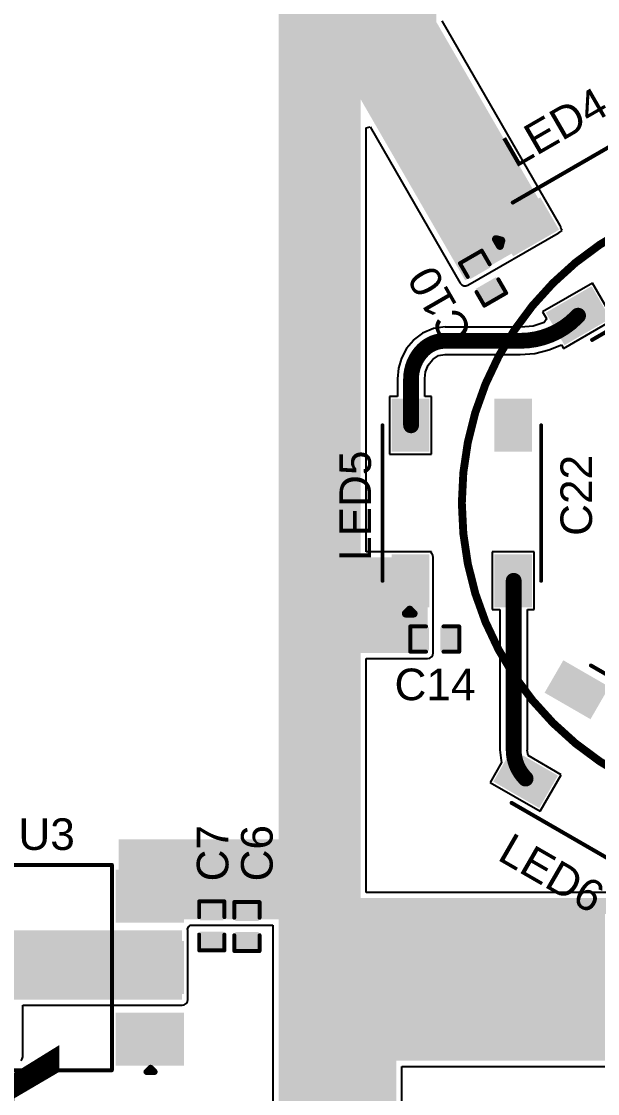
# Model space of a CAD drawing. Header units: inches. Extents: x -5 to 433, y -20 to 71.
# Drawn here: x 15.84 to 34.36, y 6.01 to 40.49 of the extents above; entities that cross this region are included whole.
import ezdxf

# ---------------------------------------------------------------- set-up
doc = ezdxf.new("R2010")
doc.units = ezdxf.units.IN
for name, color, linetype in [('Deimensions', 6, 'Continuous'), ('Top Layer', 1, 'Continuous'), ('Top Overlay', 2, 'Continuous'), ('Top Paste', 8, 'Continuous'), ('Top Solder', 216, 'Continuous')]:
    doc.layers.add(name, color=color, linetype=linetype)
doc.styles.add('Arial', font='', dxfattribs={"height": 0.2})
doc.styles.add('Arial_Bold', font='', dxfattribs={"height": 0.2})
doc.styles.get('Arial').set_extended_font_data('Arial')
doc.styles.get('Arial_Bold').set_extended_font_data('Arial', bold=True)

# ---------------------------------------------------------------- blocks, each defined once
blk = doc.blocks.new('SOT__223_2')
at = {"layer": 'Top Layer'}
for points in [[(-1.9, 4.05), (1.9, 4.05), (1.9, 2.05), (-1.9, 2.05)], [(-3.05, -2.05), (-1.55, -2.05), (-1.55, -4.05), (-3.05, -4.05)], [(-0.75, -2.05), (0.75, -2.05), (0.75, -4.05), (-0.75, -4.05)], [(1.55, -2.05), (3.05, -2.05), (3.05, -4.05), (1.55, -4.05)]]:
    blk.add_hatch(color=1, dxfattribs=at).paths.add_polyline_path(points)
at = {"layer": 'Top Paste'}
for points in [[(-1.9, 4.05), (1.9, 4.05), (1.9, 2.05), (-1.9, 2.05)], [(-3.05, -2.05), (-1.55, -2.05), (-1.55, -4.05), (-3.05, -4.05)], [(-0.75, -2.05), (0.75, -2.05), (0.75, -4.05), (-0.75, -4.05)], [(1.55, -2.05), (3.05, -2.05), (3.05, -4.05), (1.55, -4.05)]]:
    blk.add_hatch(color=8, dxfattribs=at).paths.add_polyline_path(points)
at = {"layer": 'Top Solder'}
for points in [[(-2.002, 4.152), (2.002, 4.152), (2.002, 1.948), (-2.002, 1.948)], [(-3.152, -1.948), (-1.448, -1.948), (-1.448, -4.152), (-3.152, -4.152)], [(-0.852, -1.948), (0.852, -1.948), (0.852, -4.152), (-0.852, -4.152)], [(1.448, -1.948), (3.152, -1.948), (3.152, -4.152), (1.448, -4.152)]]:
    blk.add_hatch(color=216, dxfattribs=at).paths.add_polyline_path(points)
at = {"layer": 'Top Overlay'}
for points in [[(-3.302, 1.803, 0.127, 0.127, 0), (-3.302, -1.829, 0.127, 0.127, 0)], [(-3.302, 1.803, 0.127, 0.127, 0), (3.302, 1.803, 0.127, 0.127, 0)], [(3.302, 1.803, 0.127, 0.127, 0), (3.302, -1.829, 0.127, 0.127, 0)], [(-3.302, -1.829, 0.127, 0.127, 0), (3.302, -1.829, 0.127, 0.127, 0)], [(-3.353, -2.946, 0.2, 0.2, 0), (-3.353, -3.2, 0.2, 0.2, 0)], [(-3.353, -2.946, 0.2, 0.2, 0), (-3.226, -3.073, 0.2, 0.2, 0)], [(-3.226, -3.073, 0.2, 0.2, 0), (-3.353, -3.2, 0.2, 0.2, 0)]]:
    blk.add_lwpolyline(points, format="xyseb", dxfattribs=at)
for points in [[(-3.334, 1.803, 0.0635, 0.0635, 1), (-3.27, 1.803, 0.0635, 0.0635, 1)], [(-3.334, 1.803, 0.0635, 0.0635, 1), (-3.27, 1.803, 0.0635, 0.0635, 1)], [(3.27, 1.803, 0.0635, 0.0635, 1), (3.334, 1.803, 0.0635, 0.0635, 1)], [(3.27, 1.803, 0.0635, 0.0635, 1), (3.334, 1.803, 0.0635, 0.0635, 1)], [(-3.334, -1.829, 0.0635, 0.0635, 1), (-3.27, -1.829, 0.0635, 0.0635, 1)], [(-3.334, -1.829, 0.0635, 0.0635, 1), (-3.27, -1.829, 0.0635, 0.0635, 1)], [(3.27, -1.829, 0.0635, 0.0635, 1), (3.334, -1.829, 0.0635, 0.0635, 1)], [(3.27, -1.829, 0.0635, 0.0635, 1), (3.334, -1.829, 0.0635, 0.0635, 1)], [(-3.403, -2.946, 0.1, 0.1, 1), (-3.303, -2.946, 0.1, 0.1, 1)], [(-3.403, -2.946, 0.1, 0.1, 1), (-3.303, -2.946, 0.1, 0.1, 1)], [(-3.403, -3.2, 0.1, 0.1, 1), (-3.303, -3.2, 0.1, 0.1, 1)], [(-3.403, -3.2, 0.1, 0.1, 1), (-3.303, -3.2, 0.1, 0.1, 1)], [(-3.276, -3.073, 0.1, 0.1, 1), (-3.176, -3.073, 0.1, 0.1, 1)], [(-3.276, -3.073, 0.1, 0.1, 1), (-3.176, -3.073, 0.1, 0.1, 1)]]:
    blk.add_lwpolyline(points, format="xyseb", close=True, dxfattribs=at)
blk = doc.blocks.new('C___0402_5')
at = {"layer": 'Top Layer'}
for points in [[(-0.699, -0.318), (-0.699, 0.318), (-0.241, 0.318), (-0.241, -0.318)], [(0.241, -0.318), (0.241, 0.318), (0.699, 0.318), (0.699, -0.318)]]:
    blk.add_hatch(color=1, dxfattribs=at).paths.add_polyline_path(points)
at = {"layer": 'Top Paste'}
for points in [[(-0.699, -0.318), (-0.699, 0.318), (-0.241, 0.318), (-0.241, -0.318)], [(0.241, -0.318), (0.241, 0.318), (0.699, 0.318), (0.699, -0.318)]]:
    blk.add_hatch(color=8, dxfattribs=at).paths.add_polyline_path(points)
at = {"layer": 'Top Solder'}
for points in [[(-0.758, -0.377), (-0.758, 0.377), (-0.181, 0.377), (-0.181, -0.377)], [(0.181, -0.377), (0.181, 0.377), (0.758, 0.377), (0.758, -0.377)]]:
    blk.add_hatch(color=216, dxfattribs=at).paths.add_polyline_path(points)
at = {"layer": 'Top Overlay'}
for points in [[(-0.787, 0.406, 0.127, 0.127, 0), (-0.279, 0.406, 0.127, 0.127, 0)], [(-0.787, 0.406, 0.127, 0.127, 0), (-0.787, -0.406, 0.127, 0.127, 0)], [(0.279, 0.406, 0.127, 0.127, 0), (0.787, 0.406, 0.127, 0.127, 0)], [(0.787, 0.406, 0.127, 0.127, 0), (0.787, -0.406, 0.127, 0.127, 0)], [(-0.787, -0.406, 0.127, 0.127, 0), (-0.279, -0.406, 0.127, 0.127, 0)], [(0.279, -0.406, 0.127, 0.127, 0), (0.787, -0.406, 0.127, 0.127, 0)]]:
    blk.add_lwpolyline(points, format="xyseb", dxfattribs=at)
for points in [[(-0.819, 0.406, 0.0635, 0.0635, 1), (-0.756, 0.406, 0.0635, 0.0635, 1)], [(-0.819, 0.406, 0.0635, 0.0635, 1), (-0.756, 0.406, 0.0635, 0.0635, 1)], [(-0.311, 0.406, 0.0635, 0.0635, 1), (-0.248, 0.406, 0.0635, 0.0635, 1)], [(0.248, 0.406, 0.0635, 0.0635, 1), (0.311, 0.406, 0.0635, 0.0635, 1)], [(0.756, 0.406, 0.0635, 0.0635, 1), (0.819, 0.406, 0.0635, 0.0635, 1)], [(0.756, 0.406, 0.0635, 0.0635, 1), (0.819, 0.406, 0.0635, 0.0635, 1)], [(-0.819, -0.406, 0.0635, 0.0635, 1), (-0.756, -0.406, 0.0635, 0.0635, 1)], [(-0.819, -0.406, 0.0635, 0.0635, 1), (-0.756, -0.406, 0.0635, 0.0635, 1)], [(-0.311, -0.406, 0.0635, 0.0635, 1), (-0.248, -0.406, 0.0635, 0.0635, 1)], [(0.248, -0.406, 0.0635, 0.0635, 1), (0.311, -0.406, 0.0635, 0.0635, 1)], [(0.756, -0.406, 0.0635, 0.0635, 1), (0.819, -0.406, 0.0635, 0.0635, 1)], [(0.756, -0.406, 0.0635, 0.0635, 1), (0.819, -0.406, 0.0635, 0.0635, 1)]]:
    blk.add_lwpolyline(points, format="xyseb", close=True, dxfattribs=at)
blk = doc.blocks.new('WS2812B_XF02_W_24')
at = {"layer": 'Top Layer'}
for points in [[(-3.25, 2.15), (-1.75, 2.15), (-1.75, 1.15), (-3.25, 1.15)], [(3.25, 1.15), (1.75, 1.15), (1.75, 2.15), (3.25, 2.15)], [(-3.25, -1.15), (-1.75, -1.15), (-1.75, -2.15), (-3.25, -2.15)], [(1.75, -1.15), (3.25, -1.15), (3.25, -2.15), (1.75, -2.15)]]:
    blk.add_hatch(color=1, dxfattribs=at).paths.add_polyline_path(points)
at = {"layer": 'Top Paste'}
for points in [[(-3.25, 2.15), (-1.75, 2.15), (-1.75, 1.15), (-3.25, 1.15)], [(3.25, 1.15), (1.75, 1.15), (1.75, 2.15), (3.25, 2.15)], [(-3.25, -1.15), (-1.75, -1.15), (-1.75, -2.15), (-3.25, -2.15)], [(1.75, -1.15), (3.25, -1.15), (3.25, -2.15), (1.75, -2.15)]]:
    blk.add_hatch(color=8, dxfattribs=at).paths.add_polyline_path(points)
at = {"layer": 'Top Solder'}
for points in [[(-3.352, 2.252), (-1.648, 2.252), (-1.648, 1.048), (-3.352, 1.048)], [(3.352, 1.048), (1.648, 1.048), (1.648, 2.252), (3.352, 2.252)], [(-3.352, -1.048), (-1.648, -1.048), (-1.648, -2.252), (-3.352, -2.252)], [(1.648, -1.048), (3.352, -1.048), (3.352, -2.252), (1.648, -2.252)]]:
    blk.add_hatch(color=216, dxfattribs=at).paths.add_polyline_path(points)
at = {"layer": 'Top Overlay'}
for points in [[(2.5, 2.551, 0.127, 0.127, 0), (-2.5, 2.551, 0.127, 0.127, 0)], [(-3.556, 1.803, 0.254, 0.254, 0), (-3.556, 1.549, 0.254, 0.254, 0)], [(-3.429, 1.676, 0.254, 0.254, 0), (-3.556, 1.803, 0.254, 0.254, 0)], [(-3.429, 1.676, 0.254, 0.254, 0), (-3.556, 1.549, 0.254, 0.254, 0)], [(2.5, -2.551, 0.127, 0.127, 0), (-2.5, -2.551, 0.127, 0.127, 0)]]:
    blk.add_lwpolyline(points, format="xyseb", dxfattribs=at)
for points in [[(-2.532, 2.551, 0.0635, 0.0635, 1), (-2.468, 2.551, 0.0635, 0.0635, 1)], [(2.468, 2.551, 0.0635, 0.0635, 1), (2.532, 2.551, 0.0635, 0.0635, 1)], [(-3.619, 1.803, 0.127, 0.127, 1), (-3.493, 1.803, 0.127, 0.127, 1)], [(-3.619, 1.803, 0.127, 0.127, 1), (-3.493, 1.803, 0.127, 0.127, 1)], [(-3.493, 1.676, 0.127, 0.127, 1), (-3.366, 1.676, 0.127, 0.127, 1)], [(-3.493, 1.676, 0.127, 0.127, 1), (-3.366, 1.676, 0.127, 0.127, 1)], [(-3.619, 1.549, 0.127, 0.127, 1), (-3.493, 1.549, 0.127, 0.127, 1)], [(-3.619, 1.549, 0.127, 0.127, 1), (-3.493, 1.549, 0.127, 0.127, 1)], [(-2.532, -2.551, 0.0635, 0.0635, 1), (-2.468, -2.551, 0.0635, 0.0635, 1)], [(2.468, -2.551, 0.0635, 0.0635, 1), (2.532, -2.551, 0.0635, 0.0635, 1)]]:
    blk.add_lwpolyline(points, format="xyseb", close=True, dxfattribs=at)
blk = doc.blocks.new('WS2812B_XF02_W_25')
at = {"layer": 'Top Layer'}
for points in [[(-3.25, 2.15), (-1.75, 2.15), (-1.75, 1.15), (-3.25, 1.15)], [(3.25, 1.15), (1.75, 1.15), (1.75, 2.15), (3.25, 2.15)], [(-3.25, -1.15), (-1.75, -1.15), (-1.75, -2.15), (-3.25, -2.15)], [(1.75, -1.15), (3.25, -1.15), (3.25, -2.15), (1.75, -2.15)]]:
    blk.add_hatch(color=1, dxfattribs=at).paths.add_polyline_path(points)
at = {"layer": 'Top Paste'}
for points in [[(-3.25, 2.15), (-1.75, 2.15), (-1.75, 1.15), (-3.25, 1.15)], [(3.25, 1.15), (1.75, 1.15), (1.75, 2.15), (3.25, 2.15)], [(-3.25, -1.15), (-1.75, -1.15), (-1.75, -2.15), (-3.25, -2.15)], [(1.75, -1.15), (3.25, -1.15), (3.25, -2.15), (1.75, -2.15)]]:
    blk.add_hatch(color=8, dxfattribs=at).paths.add_polyline_path(points)
at = {"layer": 'Top Solder'}
for points in [[(-3.352, 2.252), (-1.648, 2.252), (-1.648, 1.048), (-3.352, 1.048)], [(3.352, 1.048), (1.648, 1.048), (1.648, 2.252), (3.352, 2.252)], [(-3.352, -1.048), (-1.648, -1.048), (-1.648, -2.252), (-3.352, -2.252)], [(1.648, -1.048), (3.352, -1.048), (3.352, -2.252), (1.648, -2.252)]]:
    blk.add_hatch(color=216, dxfattribs=at).paths.add_polyline_path(points)
at = {"layer": 'Top Overlay'}
for points in [[(-2.5, 2.551, 0.127, 0.127, 0), (2.5, 2.551, 0.127, 0.127, 0)], [(-3.556, 1.803, 0.254, 0.254, 0), (-3.429, 1.676, 0.254, 0.254, 0)], [(-3.556, 1.803, 0.254, 0.254, 0), (-3.556, 1.549, 0.254, 0.254, 0)], [(-3.429, 1.676, 0.254, 0.254, 0), (-3.556, 1.549, 0.254, 0.254, 0)], [(-2.5, -2.551, 0.127, 0.127, 0), (2.5, -2.551, 0.127, 0.127, 0)]]:
    blk.add_lwpolyline(points, format="xyseb", dxfattribs=at)
for points in [[(-2.532, 2.551, 0.0635, 0.0635, 1), (-2.468, 2.551, 0.0635, 0.0635, 1)], [(2.468, 2.551, 0.0635, 0.0635, 1), (2.532, 2.551, 0.0635, 0.0635, 1)], [(-3.619, 1.803, 0.127, 0.127, 1), (-3.493, 1.803, 0.127, 0.127, 1)], [(-3.619, 1.803, 0.127, 0.127, 1), (-3.493, 1.803, 0.127, 0.127, 1)], [(-3.493, 1.676, 0.127, 0.127, 1), (-3.365, 1.676, 0.127, 0.127, 1)], [(-3.493, 1.676, 0.127, 0.127, 1), (-3.365, 1.676, 0.127, 0.127, 1)], [(-3.619, 1.549, 0.127, 0.127, 1), (-3.493, 1.549, 0.127, 0.127, 1)], [(-3.619, 1.549, 0.127, 0.127, 1), (-3.493, 1.549, 0.127, 0.127, 1)], [(-2.532, -2.551, 0.0635, 0.0635, 1), (-2.468, -2.551, 0.0635, 0.0635, 1)], [(2.468, -2.551, 0.0635, 0.0635, 1), (2.532, -2.551, 0.0635, 0.0635, 1)]]:
    blk.add_lwpolyline(points, format="xyseb", close=True, dxfattribs=at)
blk = doc.blocks.new('WS2812B_XF02_W_26')
at = {"layer": 'Top Layer'}
for points in [[(-3.25, 2.15), (-1.75, 2.15), (-1.75, 1.15), (-3.25, 1.15)], [(3.25, 1.15), (1.75, 1.15), (1.75, 2.15), (3.25, 2.15)], [(-3.25, -1.15), (-1.75, -1.15), (-1.75, -2.15), (-3.25, -2.15)], [(1.75, -1.15), (3.25, -1.15), (3.25, -2.15), (1.75, -2.15)]]:
    blk.add_hatch(color=1, dxfattribs=at).paths.add_polyline_path(points)
at = {"layer": 'Top Paste'}
for points in [[(-3.25, 2.15), (-1.75, 2.15), (-1.75, 1.15), (-3.25, 1.15)], [(3.25, 1.15), (1.75, 1.15), (1.75, 2.15), (3.25, 2.15)], [(-3.25, -1.15), (-1.75, -1.15), (-1.75, -2.15), (-3.25, -2.15)], [(1.75, -1.15), (3.25, -1.15), (3.25, -2.15), (1.75, -2.15)]]:
    blk.add_hatch(color=8, dxfattribs=at).paths.add_polyline_path(points)
at = {"layer": 'Top Solder'}
for points in [[(-3.352, 2.252), (-1.648, 2.252), (-1.648, 1.048), (-3.352, 1.048)], [(3.352, 1.048), (1.648, 1.048), (1.648, 2.252), (3.352, 2.252)], [(-3.352, -1.048), (-1.648, -1.048), (-1.648, -2.252), (-3.352, -2.252)], [(1.648, -1.048), (3.352, -1.048), (3.352, -2.252), (1.648, -2.252)]]:
    blk.add_hatch(color=216, dxfattribs=at).paths.add_polyline_path(points)
at = {"layer": 'Top Overlay'}
for points in [[(-2.5, 2.551, 0.127, 0.127, 0), (2.5, 2.551, 0.127, 0.127, 0)], [(-3.556, 1.803, 0.254, 0.254, 0), (-3.556, 1.549, 0.254, 0.254, 0)], [(-3.556, 1.803, 0.254, 0.254, 0), (-3.429, 1.676, 0.254, 0.254, 0)], [(-3.556, 1.549, 0.254, 0.254, 0), (-3.429, 1.676, 0.254, 0.254, 0)], [(-2.5, -2.551, 0.127, 0.127, 0), (2.5, -2.551, 0.127, 0.127, 0)]]:
    blk.add_lwpolyline(points, format="xyseb", dxfattribs=at)
for points in [[(-2.532, 2.551, 0.0635, 0.0635, 1), (-2.468, 2.551, 0.0635, 0.0635, 1)], [(2.468, 2.551, 0.0635, 0.0635, 1), (2.532, 2.551, 0.0635, 0.0635, 1)], [(-3.619, 1.803, 0.127, 0.127, 1), (-3.493, 1.803, 0.127, 0.127, 1)], [(-3.619, 1.803, 0.127, 0.127, 1), (-3.493, 1.803, 0.127, 0.127, 1)], [(-3.493, 1.676, 0.127, 0.127, 1), (-3.365, 1.676, 0.127, 0.127, 1)], [(-3.493, 1.676, 0.127, 0.127, 1), (-3.365, 1.676, 0.127, 0.127, 1)], [(-3.619, 1.549, 0.127, 0.127, 1), (-3.493, 1.549, 0.127, 0.127, 1)], [(-3.619, 1.549, 0.127, 0.127, 1), (-3.493, 1.549, 0.127, 0.127, 1)], [(-2.532, -2.551, 0.0635, 0.0635, 1), (-2.468, -2.551, 0.0635, 0.0635, 1)], [(2.468, -2.551, 0.0635, 0.0635, 1), (2.532, -2.551, 0.0635, 0.0635, 1)]]:
    blk.add_lwpolyline(points, format="xyseb", close=True, dxfattribs=at)
blk = doc.blocks.new('C___0402_35')
at = {"layer": 'Top Layer'}
for points in [[(-0.699, -0.318), (-0.699, 0.318), (-0.241, 0.318), (-0.241, -0.318)], [(0.241, -0.318), (0.241, 0.318), (0.699, 0.318), (0.699, -0.318)]]:
    blk.add_hatch(color=1, dxfattribs=at).paths.add_polyline_path(points)
at = {"layer": 'Top Paste'}
for points in [[(-0.699, -0.318), (-0.699, 0.318), (-0.241, 0.318), (-0.241, -0.318)], [(0.241, -0.318), (0.241, 0.318), (0.699, 0.318), (0.699, -0.318)]]:
    blk.add_hatch(color=8, dxfattribs=at).paths.add_polyline_path(points)
at = {"layer": 'Top Solder'}
for points in [[(-0.758, -0.377), (-0.758, 0.377), (-0.181, 0.377), (-0.181, -0.377)], [(0.181, -0.377), (0.181, 0.377), (0.758, 0.377), (0.758, -0.377)]]:
    blk.add_hatch(color=216, dxfattribs=at).paths.add_polyline_path(points)
at = {"layer": 'Top Overlay'}
for points in [[(-0.787, 0.406, 0.127, 0.127, 0), (-0.787, -0.406, 0.127, 0.127, 0)], [(-0.279, 0.406, 0.127, 0.127, 0), (-0.787, 0.406, 0.127, 0.127, 0)], [(0.787, 0.406, 0.127, 0.127, 0), (0.279, 0.406, 0.127, 0.127, 0)], [(0.787, 0.406, 0.127, 0.127, 0), (0.787, -0.406, 0.127, 0.127, 0)], [(-0.279, -0.406, 0.127, 0.127, 0), (-0.787, -0.406, 0.127, 0.127, 0)], [(0.787, -0.406, 0.127, 0.127, 0), (0.279, -0.406, 0.127, 0.127, 0)]]:
    blk.add_lwpolyline(points, format="xyseb", dxfattribs=at)
for points in [[(-0.819, 0.406, 0.0635, 0.0635, 1), (-0.756, 0.406, 0.0635, 0.0635, 1)], [(-0.819, 0.406, 0.0635, 0.0635, 1), (-0.756, 0.406, 0.0635, 0.0635, 1)], [(-0.311, 0.406, 0.0635, 0.0635, 1), (-0.248, 0.406, 0.0635, 0.0635, 1)], [(0.248, 0.406, 0.0635, 0.0635, 1), (0.311, 0.406, 0.0635, 0.0635, 1)], [(0.756, 0.406, 0.0635, 0.0635, 1), (0.819, 0.406, 0.0635, 0.0635, 1)], [(0.756, 0.406, 0.0635, 0.0635, 1), (0.819, 0.406, 0.0635, 0.0635, 1)], [(-0.819, -0.406, 0.0635, 0.0635, 1), (-0.756, -0.406, 0.0635, 0.0635, 1)], [(-0.819, -0.406, 0.0635, 0.0635, 1), (-0.756, -0.406, 0.0635, 0.0635, 1)], [(-0.311, -0.406, 0.0635, 0.0635, 1), (-0.248, -0.406, 0.0635, 0.0635, 1)], [(0.248, -0.406, 0.0635, 0.0635, 1), (0.311, -0.406, 0.0635, 0.0635, 1)], [(0.756, -0.406, 0.0635, 0.0635, 1), (0.819, -0.406, 0.0635, 0.0635, 1)], [(0.756, -0.406, 0.0635, 0.0635, 1), (0.819, -0.406, 0.0635, 0.0635, 1)]]:
    blk.add_lwpolyline(points, format="xyseb", close=True, dxfattribs=at)
blk = doc.blocks.new('C___0402_38')
at = {"layer": 'Top Layer'}
for points in [[(-0.699, -0.318), (-0.699, 0.318), (-0.241, 0.318), (-0.241, -0.318)], [(0.241, -0.318), (0.241, 0.318), (0.699, 0.318), (0.699, -0.318)]]:
    blk.add_hatch(color=1, dxfattribs=at).paths.add_polyline_path(points)
at = {"layer": 'Top Paste'}
for points in [[(-0.699, -0.318), (-0.699, 0.318), (-0.241, 0.318), (-0.241, -0.318)], [(0.241, -0.318), (0.241, 0.318), (0.699, 0.318), (0.699, -0.318)]]:
    blk.add_hatch(color=8, dxfattribs=at).paths.add_polyline_path(points)
at = {"layer": 'Top Solder'}
for points in [[(-0.758, -0.377), (-0.758, 0.377), (-0.181, 0.377), (-0.181, -0.377)], [(0.181, -0.377), (0.181, 0.377), (0.758, 0.377), (0.758, -0.377)]]:
    blk.add_hatch(color=216, dxfattribs=at).paths.add_polyline_path(points)
at = {"layer": 'Top Overlay'}
for points in [[(-0.787, 0.406, 0.127, 0.127, 0), (-0.787, -0.406, 0.127, 0.127, 0)], [(-0.279, 0.406, 0.127, 0.127, 0), (-0.787, 0.406, 0.127, 0.127, 0)], [(0.787, 0.406, 0.127, 0.127, 0), (0.279, 0.406, 0.127, 0.127, 0)], [(0.787, 0.406, 0.127, 0.127, 0), (0.787, -0.406, 0.127, 0.127, 0)], [(-0.279, -0.406, 0.127, 0.127, 0), (-0.787, -0.406, 0.127, 0.127, 0)], [(0.787, -0.406, 0.127, 0.127, 0), (0.279, -0.406, 0.127, 0.127, 0)]]:
    blk.add_lwpolyline(points, format="xyseb", dxfattribs=at)
for points in [[(-0.819, 0.406, 0.0635, 0.0635, 1), (-0.756, 0.406, 0.0635, 0.0635, 1)], [(-0.819, 0.406, 0.0635, 0.0635, 1), (-0.756, 0.406, 0.0635, 0.0635, 1)], [(-0.311, 0.406, 0.0635, 0.0635, 1), (-0.248, 0.406, 0.0635, 0.0635, 1)], [(0.248, 0.406, 0.0635, 0.0635, 1), (0.311, 0.406, 0.0635, 0.0635, 1)], [(0.756, 0.406, 0.0635, 0.0635, 1), (0.819, 0.406, 0.0635, 0.0635, 1)], [(0.756, 0.406, 0.0635, 0.0635, 1), (0.819, 0.406, 0.0635, 0.0635, 1)], [(-0.819, -0.406, 0.0635, 0.0635, 1), (-0.756, -0.406, 0.0635, 0.0635, 1)], [(-0.819, -0.406, 0.0635, 0.0635, 1), (-0.756, -0.406, 0.0635, 0.0635, 1)], [(-0.311, -0.406, 0.0635, 0.0635, 1), (-0.248, -0.406, 0.0635, 0.0635, 1)], [(0.248, -0.406, 0.0635, 0.0635, 1), (0.311, -0.406, 0.0635, 0.0635, 1)], [(0.756, -0.406, 0.0635, 0.0635, 1), (0.819, -0.406, 0.0635, 0.0635, 1)], [(0.756, -0.406, 0.0635, 0.0635, 1), (0.819, -0.406, 0.0635, 0.0635, 1)]]:
    blk.add_lwpolyline(points, format="xyseb", close=True, dxfattribs=at)
blk = doc.blocks.new('C___0402_40')
at = {"layer": 'Top Layer'}
for points in [[(-0.699, -0.318), (-0.699, 0.318), (-0.241, 0.318), (-0.241, -0.318)], [(0.241, -0.318), (0.241, 0.318), (0.699, 0.318), (0.699, -0.318)]]:
    blk.add_hatch(color=1, dxfattribs=at).paths.add_polyline_path(points)
at = {"layer": 'Top Paste'}
for points in [[(-0.699, -0.318), (-0.699, 0.318), (-0.241, 0.318), (-0.241, -0.318)], [(0.241, -0.318), (0.241, 0.318), (0.699, 0.318), (0.699, -0.318)]]:
    blk.add_hatch(color=8, dxfattribs=at).paths.add_polyline_path(points)
at = {"layer": 'Top Solder'}
for points in [[(-0.758, -0.377), (-0.758, 0.377), (-0.181, 0.377), (-0.181, -0.377)], [(0.181, -0.377), (0.181, 0.377), (0.758, 0.377), (0.758, -0.377)]]:
    blk.add_hatch(color=216, dxfattribs=at).paths.add_polyline_path(points)
at = {"layer": 'Top Overlay'}
for points in [[(-0.787, 0.406, 0.127, 0.127, 0), (-0.279, 0.406, 0.127, 0.127, 0)], [(-0.787, 0.406, 0.127, 0.127, 0), (-0.787, -0.406, 0.127, 0.127, 0)], [(0.279, 0.406, 0.127, 0.127, 0), (0.787, 0.406, 0.127, 0.127, 0)], [(0.787, 0.406, 0.127, 0.127, 0), (0.787, -0.406, 0.127, 0.127, 0)], [(-0.787, -0.406, 0.127, 0.127, 0), (-0.279, -0.406, 0.127, 0.127, 0)], [(0.279, -0.406, 0.127, 0.127, 0), (0.787, -0.406, 0.127, 0.127, 0)]]:
    blk.add_lwpolyline(points, format="xyseb", dxfattribs=at)
for points in [[(-0.819, 0.406, 0.0635, 0.0635, 1), (-0.756, 0.406, 0.0635, 0.0635, 1)], [(-0.819, 0.406, 0.0635, 0.0635, 1), (-0.756, 0.406, 0.0635, 0.0635, 1)], [(-0.311, 0.406, 0.0635, 0.0635, 1), (-0.248, 0.406, 0.0635, 0.0635, 1)], [(0.248, 0.406, 0.0635, 0.0635, 1), (0.311, 0.406, 0.0635, 0.0635, 1)], [(0.756, 0.406, 0.0635, 0.0635, 1), (0.819, 0.406, 0.0635, 0.0635, 1)], [(0.756, 0.406, 0.0635, 0.0635, 1), (0.819, 0.406, 0.0635, 0.0635, 1)], [(-0.819, -0.406, 0.0635, 0.0635, 1), (-0.756, -0.406, 0.0635, 0.0635, 1)], [(-0.819, -0.406, 0.0635, 0.0635, 1), (-0.756, -0.406, 0.0635, 0.0635, 1)], [(-0.311, -0.406, 0.0635, 0.0635, 1), (-0.248, -0.406, 0.0635, 0.0635, 1)], [(0.248, -0.406, 0.0635, 0.0635, 1), (0.311, -0.406, 0.0635, 0.0635, 1)], [(0.756, -0.406, 0.0635, 0.0635, 1), (0.819, -0.406, 0.0635, 0.0635, 1)], [(0.756, -0.406, 0.0635, 0.0635, 1), (0.819, -0.406, 0.0635, 0.0635, 1)]]:
    blk.add_lwpolyline(points, format="xyseb", close=True, dxfattribs=at)

msp = doc.modelspace()

# ---------------------------------------------------------------- hatches: boundary and pattern name
at = {"layer": 'Top Layer'}
for points in [[(24.155, 38.506), (29.184, 38.506), (29.184, 54.458), (24.155, 54.458)], [(24.106, 10.312), (26.746, 10.312), (26.746, 54.066), (24.106, 54.066)], [(30.108, 32.163), (33.01, 33.839), (29.184, 40.465), (26.282, 38.79)], [(24.206, 20.18), (28.901, 20.18), (28.901, 23.25), (24.206, 23.25)], [(18.966, 11.608), (24.511, 11.608), (24.511, 14.186), (18.966, 14.186)], [(19.728, 11.608), (26.543, 11.608), (26.543, 13.284), (19.728, 13.284)], [(54.813, 12.294), (24.106, 12.294), (24.106, 7.061), (54.813, 7.061)], [(14.935, 9.027), (21.006, 9.027), (21.006, 11.252), (14.935, 11.252)], [(24.106, 2.242), (27.889, 2.242), (27.889, 7.518), (24.106, 7.518)]]:
    msp.add_hatch(color=1, dxfattribs=at).paths.add_polyline_path(points)

# ---------------------------------------------------------------- linework, layer by layer
at = {"layer": 'Deimensions'}
for points in [[(50, 25, 0.254, 0.254, 1), (30, 25, 0.254, 0.254, 1)], [(29.936, 25, 0.127, 0.127, 1), (30.063, 25, 0.127, 0.127, 1)]]:
    msp.add_lwpolyline(points, format="xyseb", close=True, dxfattribs=at)
at = {"layer": 'Top Layer'}
for p, q in [((33.167, 33.929), (29.365, 40.514)), ((26.927, 37.064), (27.05, 37.097)), ((26.927, 23.431), (26.927, 37.064)), ((27.05, 37.097), (29.951, 32.073)), ((33.19, 33.862), (33.167, 33.929)), ((33.188, 33.834), (33.19, 33.862)), ((33.23, 33.761), (33.188, 33.834)), ((30.198, 32.006), (33.101, 33.682)), ((33.101, 33.682), (33.114, 33.694)), ((33.101, 33.682), (33.101, 33.682)), ((33.114, 33.694), (33.23, 33.761)), ((29.951, 32.073), (29.997, 32.019)), ((34.203, 32.077), (32.596, 31.149)), ((34.88, 30.903), (34.203, 32.077)), ((29.997, 32.019), (30.061, 31.988)), ((30.061, 31.988), (30.131, 31.983)), ((30.131, 31.983), (30.198, 32.006)), ((32.596, 31.149), (32.719, 30.935)), ((32.289, 30.693), (31.898, 30.654)), ((32.649, 30.802), (32.289, 30.693)), ((32.71, 30.903), (32.649, 30.802)), ((32.719, 30.935), (32.71, 30.903)), ((33.273, 29.975), (34.88, 30.903)), ((28.74, 30.467), (28.439, 30.235)), ((29.092, 30.612), (28.74, 30.467)), ((29.469, 30.662), (29.092, 30.612)), ((29.469, 30.658), (29.469, 30.662)), ((31.878, 30.658), (29.469, 30.658)), ((31.898, 30.654), (31.878, 30.658)), ((28.441, 30.232), (28.223, 29.966)), ((28.439, 30.235), (28.441, 30.233)), ((28.441, 30.233), (28.441, 30.232)), ((32.799, 29.923), (33.206, 30.091)), ((33.206, 30.091), (33.273, 29.975)), ((28.061, 29.663), (27.961, 29.334)), ((28.223, 29.966), (28.061, 29.663)), ((29.074, 29.625), (29.247, 29.74)), ((29.247, 29.74), (29.452, 29.781)), ((29.452, 29.781), (29.469, 29.778)), ((29.469, 29.778), (31.878, 29.778)), ((31.878, 29.777), (32.344, 29.814)), ((31.878, 29.778), (31.878, 29.777)), ((32.344, 29.814), (32.799, 29.923)), ((27.961, 29.334), (27.927, 28.991)), ((28.834, 29.218), (28.922, 29.43)), ((28.922, 29.43), (29.056, 29.604)), ((29.056, 29.604), (29.064, 29.61)), ((29.064, 29.61), (29.074, 29.625)), ((27.927, 28.991), (27.927, 28.991)), ((27.927, 28.991), (27.927, 28.428)), ((28.806, 29.001), (28.834, 29.218)), ((28.808, 28.991), (28.806, 29.001)), ((28.808, 28.428), (28.808, 28.991)), ((27.927, 28.428), (27.672, 28.428)), ((27.672, 28.428), (27.672, 26.572)), ((29.028, 28.428), (28.808, 28.428)), ((29.028, 26.572), (29.028, 28.428)), ((27.672, 26.572), (29.028, 26.572)), ((28.901, 23.431), (26.927, 23.431)), ((28.918, 23.428), (28.901, 23.431)), ((29.028, 23.428), (28.918, 23.428)), ((29.028, 23.379), (29.028, 23.428)), ((29.029, 23.378), (29.028, 23.379)), ((29.068, 23.319), (29.029, 23.378)), ((29.082, 23.25), (29.068, 23.319)), ((29.082, 20.18), (29.082, 23.25)), ((32.328, 23.428), (30.972, 23.428)), ((30.972, 23.428), (30.972, 21.572)), ((32.328, 21.572), (32.328, 23.428)), ((30.972, 21.572), (31.227, 21.572)), ((31.227, 21.572), (31.227, 17.063)), ((32.108, 17.063), (32.108, 21.572)), ((32.108, 21.572), (32.328, 21.572)), ((28.901, 19.999), (28.97, 20.013)), ((28.97, 20.013), (29.029, 20.052)), ((29.029, 20.052), (29.068, 20.111)), ((29.068, 20.111), (29.082, 20.18)), ((26.927, 12.475), (26.927, 19.999)), ((26.927, 19.999), (28.901, 19.999)), ((31.227, 17.063), (31.227, 17.063)), ((31.227, 17.063), (31.261, 16.722)), ((32.106, 17.053), (32.108, 17.063)), ((32.129, 16.875), (32.106, 17.053)), ((31.28, 16.658), (30.909, 16.014)), ((31.261, 16.722), (31.28, 16.658)), ((33.193, 16.26), (32.129, 16.875)), ((32.515, 15.086), (33.193, 16.26)), ((30.909, 16.014), (32.515, 15.086)), ((34.635, 12.475), (26.927, 12.475)), ((21.178, 11.3), (21.22, 11.382)), ((21.22, 11.382), (21.256, 11.427)), ((21.256, 11.427), (23.925, 11.427)), ((23.925, 11.427), (23.925, 10.312)), ((21.187, 11.252), (21.178, 11.3)), ((21.187, 9.027), (21.187, 11.252)), ((23.925, 10.312), (23.925, 7.518)), ((21.173, 8.958), (21.187, 9.027)), ((15.878, 7.188), (15.878, 8.846)), ((15.878, 8.846), (21.006, 8.846)), ((21.006, 8.846), (21.075, 8.86)), ((21.075, 8.86), (21.134, 8.899)), ((21.134, 8.899), (21.173, 8.958)), ((23.925, 7.518), (23.925, 7.061)), ((15.825, 7.06), (15.865, 7.119)), ((15.865, 7.119), (15.878, 7.188)), ((23.925, 7.061), (23.925, 4.114)), ((28.07, 2.242), (28.07, 6.88)), ((28.07, 6.88), (54.813, 6.88))]:
    msp.add_line(p, q, dxfattribs=at)
for points in [[(33.674, 30.962, 0.508, 0.508, -0.198912), (31.878, 30.218, 0.508, 0.508, 0)], [(33.674, 30.962, 0.508, 0.508, 0), (33.738, 31.026, 0.508, 0.508, 0)], [(28.753, 29.921, 0.508, 0.508, -0.198912), (29.469, 30.218, 0.508, 0.508, 0)], [(29.469, 30.218, 0.508, 0.508, 0), (31.878, 30.218, 0.508, 0.508, 0)], [(28.367, 28.991, 0.508, 0.508, -0.198912), (28.753, 29.921, 0.508, 0.508, 0)], [(28.367, 27.5, 0.508, 0.508, 0), (28.367, 28.991, 0.508, 0.508, 0)], [(31.667, 17.063, 0.508, 0.508, 0), (31.667, 22.5, 0.508, 0.508, 0)], [(32.051, 16.137, 0.508, 0.508, -0.198912), (31.667, 17.063, 0.508, 0.508, 0)]]:
    msp.add_lwpolyline(points, format="xyseb", dxfattribs=at)
for points in [[(33.547, 30.962, 0.254, 0.254, 1), (33.801, 30.962, 0.254, 0.254, 1)], [(33.547, 30.962, 0.254, 0.254, 1), (33.801, 30.962, 0.254, 0.254, 1)], [(33.611, 31.026, 0.254, 0.254, 1), (33.865, 31.026, 0.254, 0.254, 1)], [(29.342, 30.218, 0.254, 0.254, 1), (29.596, 30.218, 0.254, 0.254, 1)], [(29.342, 30.218, 0.254, 0.254, 1), (29.596, 30.218, 0.254, 0.254, 1)], [(31.751, 30.218, 0.254, 0.254, 1), (32.005, 30.218, 0.254, 0.254, 1)], [(31.751, 30.218, 0.254, 0.254, 1), (32.005, 30.218, 0.254, 0.254, 1)], [(28.626, 29.921, 0.254, 0.254, 1), (28.88, 29.921, 0.254, 0.254, 1)], [(28.626, 29.921, 0.254, 0.254, 1), (28.88, 29.921, 0.254, 0.254, 1)], [(28.24, 28.991, 0.254, 0.254, 1), (28.494, 28.991, 0.254, 0.254, 1)], [(28.24, 28.991, 0.254, 0.254, 1), (28.494, 28.991, 0.254, 0.254, 1)], [(28.24, 27.5, 0.254, 0.254, 1), (28.494, 27.5, 0.254, 0.254, 1)], [(31.54, 22.5, 0.254, 0.254, 1), (31.794, 22.5, 0.254, 0.254, 1)], [(31.54, 17.063, 0.254, 0.254, 1), (31.794, 17.063, 0.254, 0.254, 1)], [(31.54, 17.063, 0.254, 0.254, 1), (31.794, 17.063, 0.254, 0.254, 1)], [(31.924, 16.137, 0.254, 0.254, 1), (32.178, 16.137, 0.254, 0.254, 1)]]:
    msp.add_lwpolyline(points, format="xyseb", close=True, dxfattribs=at)

# ---------------------------------------------------------------- block references
for name, p, rotation in [('WS2812B_XF02_W_26', (35.078, 33.705), 30), ('C___0402_38', (30.683, 32.233), 120), ('WS2812B_XF02_W_25', (30, 25), 90), ('C___0402_35', (29.129, 20.625), 180), ('WS2812B_XF02_W_24', (35.041, 16.316), 150), ('SOT__223_2', (16.916, 10.058), 90), ('C___0402_40', (21.958, 11.4), 90), ('C___0402_5', (23.089, 11.379), 90)]:
    msp.add_blockref(name, p, dxfattribs=dict(rotation=rotation))

# ---------------------------------------------------------------- texts
at = {"layer": 'Top Overlay'}
for s, height, rotation, style, p in [('LED4', 1.016, 30, 'Arial', (31.712, 35.764)), ('C10', 1.016, 120, 'Arial', (30.389, 30.471)), ('LED5', 1.016, 90, 'Arial', (27.079, 23.138)), ('C22', 1.016, 90, 'Arial', (34.188, 23.944)), ('C7', 1.016, 90, 'Arial', (22.493, 12.83)), ('C6', 1.016, 90, 'Arial', (23.915, 12.83)), ('LED6', 1.016, 330, 'Arial', (31.103, 13.547)), ('POWER', 3.81, 90, 'Arial_Bold', (17.06, -12.427))]:
    msp.add_text(s, height=height, rotation=rotation, dxfattribs=dict(at, style=style)).set_placement(p)
at = {"layer": 'Top Overlay', "style": 'Arial'}
for s, p in [('C14', (27.835, 18.659)), ('U3', (15.74, 13.843))]:
    msp.add_text(s, height=1.016, dxfattribs=at).set_placement(p)

doc.saveas('drawing.dxf')
